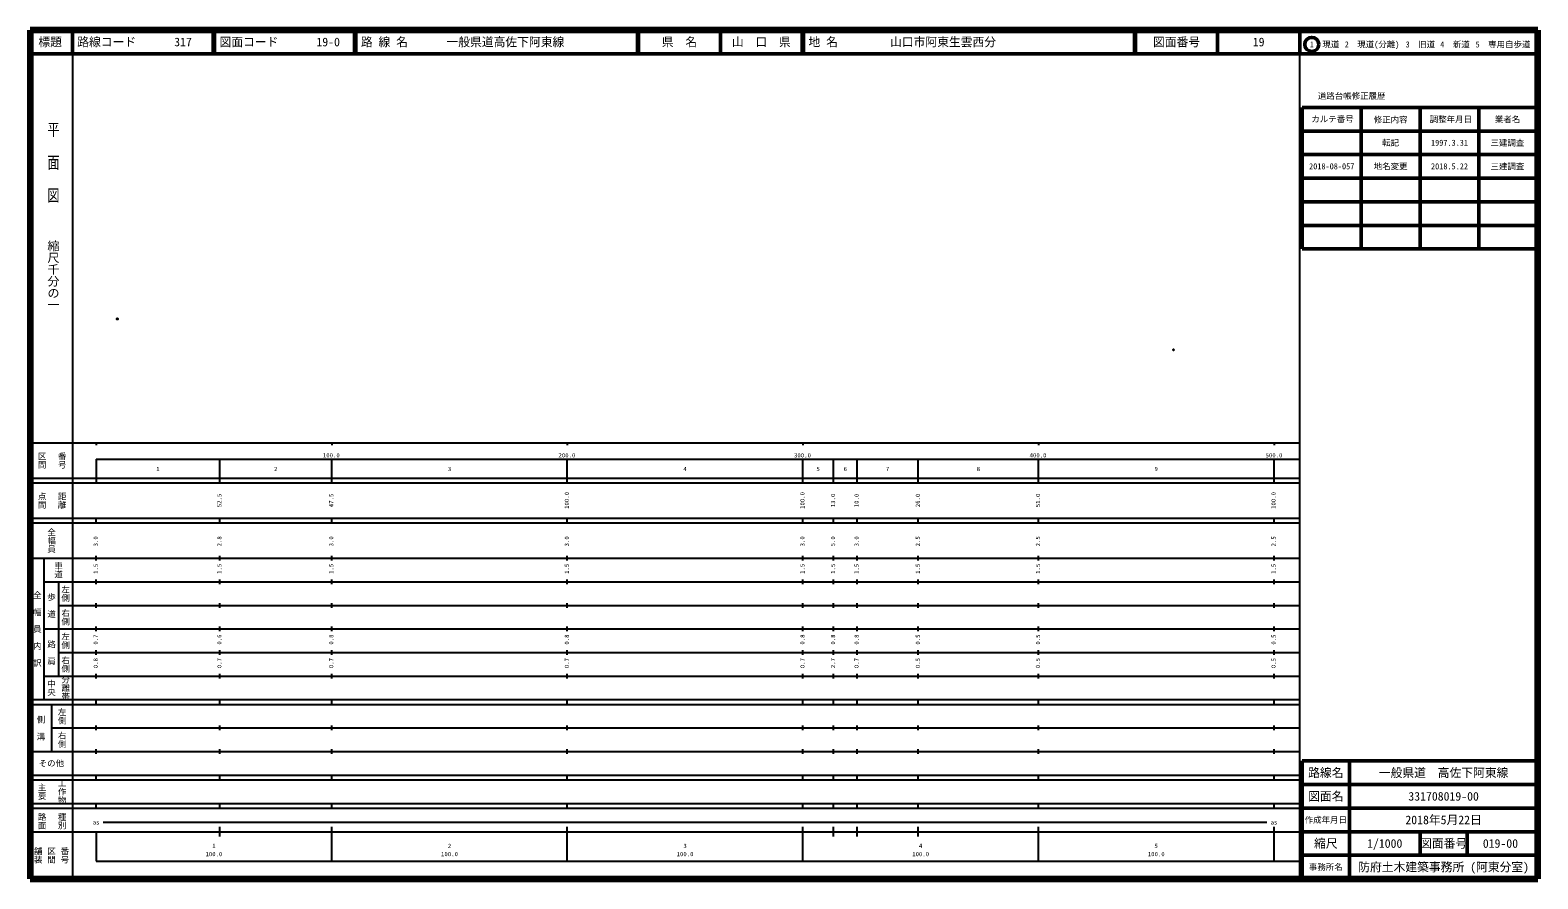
# Model space of a CAD drawing. Units: millimetres on the paper. Extents: x 40 to 680, y 20 to 380.
import ezdxf
from ezdxf.enums import TextEntityAlignment as Align

# ---------------------------------------------------------------- set-up
doc = ezdxf.new("R2010")
doc.units = ezdxf.units.MM
doc.header["$PDMODE"] = 32
doc.header["$PDSIZE"] = 0.5
doc.layers.add('M-OTRS', color=6, linetype='Continuous')
doc.layers.add('M-TTL-TXT', color=7, linetype='Continuous')
for name, color, linetype, lineweight in [('M-TTL', 2, 'Continuous', 140), ('M-TTL-BAND', 7, 'Continuous', 25), ('M-TTL-FRAM', 2, 'Continuous', 50), ('M-TTL-LINE', 7, 'Continuous', 50)]:
    doc.layers.add(name, color=color, linetype=linetype, lineweight=lineweight)
doc.styles.add('@ＭＳ ゴシック', font='')
doc.styles.add('ＭＳ ゴシック', font='')
doc.styles.get('@ＭＳ ゴシック').set_extended_font_data('@MS Gothic')
doc.styles.get('ＭＳ ゴシック').set_extended_font_data('MS Gothic')

msp = doc.modelspace()

# ---------------------------------------------------------------- linework, layer by layer
at = {"layer": 'M-OTRS'}
for p in [(76.976, 257.514), (525.329, 244.417)]:
    msp.add_point(p, dxfattribs=at)
at = {"layer": 'M-TTL'}
for p, q in [((40, 380), (40, 20)), ((680, 380), (40, 380)), ((680, 20), (680, 380)), ((40, 20), (680, 20))]:
    msp.add_line(p, q, dxfattribs=at)
at = {"layer": 'M-TTL-BAND'}
for p, q in [((58, 370), (58, 20)), ((579, 20), (579, 370)), ((40, 205), (579, 205)), ((68, 205), (68, 204)), ((168, 205), (168, 204)), ((268, 205), (268, 204)), ((368, 205), (368, 204)), ((468, 205), (468, 204)), ((568, 205), (568, 204)), ((68, 198), (579, 198)), ((68, 198), (68, 188)), ((120.5, 188), (120.5, 198)), ((168, 188), (168, 198)), ((268, 188), (268, 198)), ((368, 188), (368, 198)), ((381, 188), (381, 198)), ((391, 188), (391, 198)), ((417, 188), (417, 198)), ((468, 188), (468, 198)), ((568, 188), (568, 198)), ((40, 190), (579, 190)), ((40, 188), (579, 188)), ((40, 173), (579, 173)), ((68, 171), (68, 173)), ((120.5, 171), (120.5, 173)), ((168, 171), (168, 173)), ((268, 171), (268, 173)), ((368, 171), (368, 173)), ((381, 171), (381, 173)), ((391, 171), (391, 173)), ((417, 171), (417, 173)), ((468, 171), (468, 173)), ((568, 171), (568, 173)), ((40, 171), (579, 171)), ((40, 156), (579, 156)), ((46, 96), (46, 156)), ((68, 155), (68, 157)), ((120.5, 155), (120.5, 157)), ((168, 155), (168, 157)), ((268, 155), (268, 157)), ((368, 155), (368, 157)), ((381, 155), (381, 157)), ((391, 155), (391, 157)), ((417, 155), (417, 157)), ((468, 155), (468, 157)), ((568, 155), (568, 157)), ((46, 146), (579, 146)), ((52, 146), (52, 106)), ((68, 145), (68, 147)), ((120.5, 145), (120.5, 147)), ((168, 145), (168, 147)), ((268, 145), (268, 147)), ((368, 145), (368, 147)), ((381, 145), (381, 147)), ((391, 145), (391, 147)), ((417, 145), (417, 147)), ((468, 145), (468, 147)), ((568, 145), (568, 147)), ((52, 136), (579, 136)), ((68, 135), (68, 137)), ((120.5, 135), (120.5, 137)), ((168, 135), (168, 137)), ((268, 135), (268, 137)), ((368, 135), (368, 137)), ((381, 135), (381, 137)), ((391, 135), (391, 137)), ((417, 135), (417, 137)), ((468, 135), (468, 137)), ((568, 135), (568, 137)), ((46, 126), (579, 126)), ((68, 125), (68, 127)), ((120.5, 125), (120.5, 127)), ((168, 125), (168, 127)), ((268, 125), (268, 127)), ((368, 125), (368, 127)), ((381, 125), (381, 127)), ((391, 125), (391, 127)), ((417, 125), (417, 127)), ((468, 125), (468, 127)), ((568, 125), (568, 127)), ((52, 116), (579, 116)), ((68, 115), (68, 117)), ((120.5, 115), (120.5, 117)), ((168, 115), (168, 117)), ((268, 115), (268, 117)), ((368, 115), (368, 117)), ((381, 115), (381, 117)), ((391, 115), (391, 117)), ((417, 115), (417, 117)), ((468, 115), (468, 117)), ((568, 115), (568, 117)), ((46, 106), (579, 106)), ((68, 105), (68, 107)), ((120.5, 105), (120.5, 107)), ((168, 105), (168, 107)), ((268, 105), (268, 107)), ((368, 105), (368, 107)), ((381, 105), (381, 107)), ((391, 105), (391, 107)), ((417, 105), (417, 107)), ((468, 105), (468, 107)), ((568, 105), (568, 107)), ((40, 96), (579, 96)), ((68, 94), (68, 96)), ((120.5, 94), (120.5, 96)), ((168, 94), (168, 96)), ((268, 94), (268, 96)), ((368, 94), (368, 96)), ((381, 94), (381, 96)), ((391, 94), (391, 96)), ((417, 94), (417, 96)), ((468, 94), (468, 96)), ((568, 94), (568, 96)), ((40, 94), (579, 94)), ((49, 94), (49, 74)), ((49, 84), (579, 84)), ((68, 83), (68, 85)), ((120.5, 83), (120.5, 85)), ((168, 83), (168, 85)), ((268, 83), (268, 85)), ((368, 83), (368, 85)), ((381, 83), (381, 85)), ((391, 83), (391, 85)), ((417, 83), (417, 85)), ((468, 83), (468, 85)), ((568, 83), (568, 85)), ((40, 74), (579, 74)), ((68, 73), (68, 75)), ((120.5, 73), (120.5, 75)), ((168, 73), (168, 75)), ((268, 73), (268, 75)), ((368, 73), (368, 75)), ((381, 73), (381, 75)), ((391, 73), (391, 75)), ((417, 73), (417, 75)), ((468, 73), (468, 75)), ((568, 73), (568, 75)), ((40, 64), (579, 64)), ((68, 62), (68, 64)), ((120.5, 62), (120.5, 64)), ((168, 62), (168, 64)), ((268, 62), (268, 64)), ((368, 62), (368, 64)), ((381, 62), (381, 64)), ((391, 62), (391, 64)), ((417, 62), (417, 64)), ((468, 62), (468, 64)), ((568, 62), (568, 64)), ((40, 62), (579, 62)), ((40, 52), (579, 52)), ((68, 50), (68, 52)), ((120.5, 50), (120.5, 52)), ((168, 50), (168, 52)), ((268, 50), (268, 52)), ((368, 50), (368, 52)), ((381, 50), (381, 52)), ((391, 50), (391, 52)), ((417, 50), (417, 52)), ((468, 50), (468, 52)), ((568, 50), (568, 52)), ((40, 50), (579, 50)), ((40, 40), (579, 40)), ((68, 40), (68, 27.5)), ((71, 44), (565, 44)), ((120.5, 38), (120.5, 42)), ((168, 27.5), (168, 42)), ((268, 27.5), (268, 42)), ((368, 27.5), (368, 42)), ((381, 38), (381, 42)), ((391, 38), (391, 42)), ((417, 38), (417, 42)), ((468, 27.5), (468, 42)), ((568, 27.5), (568, 42)), ((68, 27.5), (579, 27.5))]:
    msp.add_line(p, q, dxfattribs=at)
at = {"layer": 'M-TTL-FRAM'}
for p, q in [((580, 347.197), (580, 287.197)), ((580, 347.197), (680, 347.197)), ((580, 287.197), (680, 287.197)), ((680, 70), (580, 70)), ((580, 70), (580, 20))]:
    msp.add_line(p, q, dxfattribs=at)
at = {"layer": 'M-TTL-LINE'}
for p, q in [((58, 380), (58, 370)), ((117.75, 380), (117.75, 370)), ((118.25, 380), (118.25, 370)), ((177.75, 380), (177.75, 370)), ((178.25, 380), (178.25, 370)), ((297.75, 380), (297.75, 370)), ((298.25, 380), (298.25, 370)), ((333, 380), (333, 370)), ((367.75, 380), (367.75, 370)), ((368.25, 380), (368.25, 370)), ((508.747, 380), (508.747, 370)), ((509.247, 380), (509.247, 370)), ((543.997, 380), (543.997, 370)), ((579, 380), (579, 370)), ((40, 370), (680, 370)), ((605, 347.197), (605, 287.197)), ((630, 347.197), (630, 287.197)), ((655, 347.197), (655, 287.197)), ((580, 337.197), (680, 337.197)), ((580, 327.197), (680, 327.197)), ((580, 317.197), (680, 317.197)), ((580, 307.197), (680, 307.197)), ((580, 297.197), (680, 297.197)), ((600, 70), (600, 20)), ((680, 60), (580, 60)), ((680, 50), (580, 50)), ((680, 40), (580, 40)), ((630, 40), (630, 30)), ((650, 40), (650, 30)), ((680, 30), (580, 30))]:
    msp.add_line(p, q, dxfattribs=at)
msp.add_circle((584.031, 373.958), 3, dxfattribs=at)

# ---------------------------------------------------------------- texts
at = {"layer": 'M-TTL-BAND', "style": '@ＭＳ ゴシック', "width": 1.4}
msp.add_text('平  面  図', height=3.666, rotation=270, dxfattribs=at).set_placement((49.777, 306.475), align=Align.MIDDLE_RIGHT)
at = {"layer": 'M-TTL-BAND', "style": '@ＭＳ ゴシック'}
msp.add_text('縮尺千分の一', height=3.666, rotation=270, dxfattribs=at).set_placement((49.777, 261.03), align=Align.MIDDLE_RIGHT)
for s, p in [('区間', (45, 197.5)), ('番号', (53.5, 197.5)), ('点間', (45, 180.5)), ('距離', (53.5, 180.5)), ('全幅員', (49, 163.5)), ('車道', (52, 151)), ('全\u3000幅\u3000員\u3000内\u3000訳', (43, 126)), ('歩\u3000道', (49, 136)), ('左側', (55, 141)), ('右側', (55, 131)), ('左側', (55, 121)), ('路\u3000肩', (49, 116)), ('右側', (55, 111)), ('中央', (49, 101)), ('分離帯', (55, 101)), ('左側', (53.5, 89)), ('側\u3000溝', (44.5, 84)), ('右側', (53.5, 79)), ('主要', (45, 57)), ('工作物', (53.5, 57)), ('路面', (45, 44.5)), ('種別', (53.5, 44.5)), ('舗装', (43.333, 30)), ('区間', (49, 30)), ('番号', (54.667, 30))]:
    msp.add_text(s, height=2.566, rotation=270, dxfattribs=at).set_placement(p, align=Align.MIDDLE_CENTER)
at = {"layer": 'M-TTL-BAND', "style": 'ＭＳ ゴシック'}
for s, p in [('100.0', (167.844, 198.195)), ('200.0', (267.844, 198.195)), ('300.0', (367.844, 198.195)), ('400.0', (467.844, 198.195)), ('500.0', (568, 198.195)), ('1', (94.25, 192.405)), ('2', (144.25, 192.405)), ('3', (218, 192.405)), ('4', (318, 192.405)), ('5', (374.5, 192.405)), ('6', (386, 192.405)), ('7', (404, 192.405)), ('8', (442.5, 192.405)), ('9', (518, 192.405)), ('as', (68, 42.5)), ('as', (568, 42.5)), ('1', (118, 32.523)), ('2', (218, 32.523)), ('3', (318, 32.523)), ('4', (418, 32.523)), ('5', (518, 32.523)), ('100.0', (118, 29.033)), ('100.0', (218, 29.033)), ('100.0', (318, 29.033)), ('100.0', (418, 29.033)), ('100.0', (518, 29.033))]:
    msp.add_text(s, height=1.833, dxfattribs=at).set_placement(p, align=Align.BOTTOM_CENTER)
for s, p in [('52.5', (121.756, 180.5)), ('47.5', (169.256, 180.5)), ('100.0', (269.256, 180.5)), ('100.0', (369.256, 180.5)), ('13.0', (382.256, 180.5)), ('10.0', (392.256, 180.5)), ('26.0', (418.256, 180.5)), ('51.0', (469.256, 180.5)), ('100.0', (569.256, 180.5)), ('3.0', (69.256, 163.174)), ('2.8', (121.756, 163.174)), ('3.0', (169.256, 163.174)), ('3.0', (269.256, 163.174)), ('3.0', (369.256, 163.174)), ('5.0', (382.256, 163.174)), ('3.0', (392.256, 163.174)), ('2.5', (418.256, 163.174)), ('2.5', (469.256, 163.174)), ('2.5', (569.256, 163.174)), ('1.5', (69.256, 151.5)), ('1.5', (121.756, 151.5)), ('1.5', (169.256, 151.5)), ('1.5', (269.256, 151.5)), ('1.5', (369.256, 151.5)), ('1.5', (382.256, 151.5)), ('1.5', (392.256, 151.5)), ('1.5', (418.256, 151.5)), ('1.5', (469.256, 151.5)), ('1.5', (569.256, 151.5)), ('0.7', (69.256, 121.5)), ('0.6', (121.756, 121.5)), ('0.8', (169.256, 121.5)), ('0.8', (269.256, 121.5)), ('0.8', (369.256, 121.5)), ('0.8', (382.256, 121.5)), ('0.8', (392.256, 121.5)), ('0.5', (418.256, 121.5)), ('0.5', (469.256, 121.5)), ('0.5', (569.256, 121.5)), ('0.8', (69.256, 111.5)), ('0.7', (121.756, 111.5)), ('0.7', (169.256, 111.5)), ('0.7', (269.256, 111.5)), ('0.7', (369.256, 111.5)), ('2.7', (382.256, 111.5)), ('0.7', (392.256, 111.5)), ('0.5', (418.256, 111.5)), ('0.5', (469.256, 111.5)), ('0.5', (569.256, 111.5))]:
    msp.add_text(s, height=1.833, rotation=90, dxfattribs=at).set_placement(p, align=Align.BOTTOM_CENTER)
msp.add_text('その他', height=2.566, dxfattribs=at).set_placement((49, 69), align=Align.MIDDLE_CENTER)
at = {"layer": 'M-TTL-TXT', "style": 'ＭＳ ゴシック'}
for s, height, p in [('標題', 3.666, (48.5, 375)), ('県\u3000名', 3.666, (315.625, 375)), ('山\u3000口\u3000県', 3.666, (350.375, 375)), ('図面番号', 3.666, (526.622, 375)), ('19', 3.666, (561.497, 375)), ('1\u3000現道', 2.566, (589.448, 373.958)), ('2\u3000現道(分離)', 2.566, (609.619, 373.958)), ('3\u3000旧道', 2.566, (630.121, 373.958)), ('4\u3000新道', 2.566, (644.824, 373.958)), ('5\u3000専用自歩道', 2.566, (665.228, 373.958)), ('道路台帳修正履歴', 2.566, (600.968, 352.113)), ('カルテ番号', 2.566, (592.839, 342.277)), ('修正内容', 2.566, (617.509, 342.023)), ('調整年月日', 2.566, (643.089, 342.197)), ('業者名', 2.566, (667.134, 342.197)), ('転記', 2.566, (617.5, 332.245)), ('1997.3.31', 2.566, (642.5, 332.245)), ('三建調査', 2.566, (667.077, 332.189)), ('2018-08-057', 2.566, (592.5, 322.245)), ('地名変更', 2.566, (617.5, 322.245)), ('2018.5.22', 2.566, (642.5, 322.245)), ('三建調査', 2.566, (667.077, 322.189)), ('路線名', 3.666, (590, 65)), ('路線名', 3.666, (590, 65)), ('一般県道\u3000高佐下阿東線', 3.666, (640, 65)), ('図面名', 3.666, (590, 55)), ('図面名', 3.666, (590, 55)), ('331708019-00', 3.666, (640, 55)), ('作成年月日', 2.566, (590, 45)), ('作成年月日', 2.566, (590, 45)), ('2018年5月22日', 3.666, (640, 45)), ('縮尺', 3.666, (590, 35)), ('縮尺', 3.666, (590, 35)), ('1/1000', 3.666, (615, 35)), ('図面番号', 3.666, (640, 35)), ('図面番号', 3.666, (640, 35)), ('019-00', 3.666, (664.125, 35)), ('事務所名', 2.566, (590, 25)), ('事務所名', 2.566, (590, 25)), ('防府土木建築事務所 (阿東分室)', 3.666, (640, 25))]:
    msp.add_text(s, height=height, dxfattribs=at).set_placement(p, align=Align.MIDDLE_CENTER)
for s, p in [('路線コード', (60, 375)), ('317', (101.142, 375)), ('図面コード', (120.38, 375)), ('19-0', (161.521, 375)), ('路 線 名', (180.38, 375)), ('一般県道高佐下阿東線', (216.734, 375)), ('地 名', (370.38, 375)), ('山口市阿東生雲西分', (405.024, 375))]:
    msp.add_text(s, height=3.666, dxfattribs=at).set_placement(p, align=Align.MIDDLE_LEFT)

doc.saveas('drawing.dxf')
